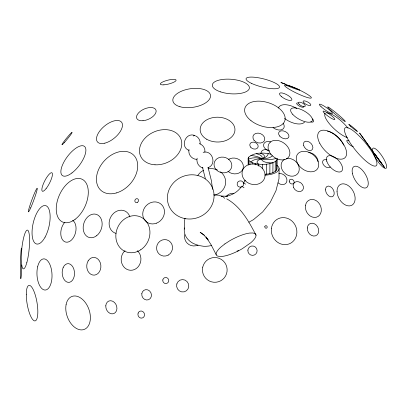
<?xml version="1.0" encoding="UTF-8"?>
<svg xmlns="http://www.w3.org/2000/svg" width="407" height="407" viewBox="0 0 407 407"><rect width="100%" height="100%" fill="white"/><g stroke="black" fill="none" stroke-linecap="round" stroke-linejoin="round"><path stroke-width="0.61" d="M262.535 168.798L262.546 164.423C257.723 164.143 252.014 163.914 248.54 160.093L248.128 158.618L248.702 157.163C254.746 152.091 263.787 152.564 271.067 154.197M266.326 174.237L266.366 164.24C270.009 163.69 274.15 163.11 276.719 160.185L277.182 158.715L277.086 168.6L276.623 170.106C273.769 173.321 269.124 173.957 265.064 174.298M269.866 173.657L269.922 163.67M272.888 172.726L272.965 162.754A9.086 3.531 0.1 0 1 261.752 158.883A15.369 6.019 -0.6 0 0 250.839 155.515M275.198 171.515L275.285 161.569M276.623 170.106L276.719 160.185M276.816 165.318A16.687 6.66 -0.1 0 1 279.105 168.605L278.993 178.719L275.987 190.685L270.243 202.35L262.698 211.92L253.454 219.658L248.881 222.212M211.762 245.396A20.538 16.021 3 0 1 203.5 246.266L198.194 245.406L193.345 243.503A20.08 15.67 3 0 1 184.269 229.1L184.437 221.037L185.104 218.294M189.016 149.562C187.841 154.406 191.885 159.33 196.795 159.386M197.13 158.211C196.072 162.444 198.804 167.028 203.052 168.035M184.269 229.1L184.569 227.951M279.105 168.605L278.586 170.319L276.964 171.927A16.311 6.507 -0.1 0 1 265.003 175.188M243.462 183.471L245.039 180.245M241.183 186.981C237.576 192.048 231.817 195.421 225.682 196.311M193.289 135.989L194.78 135.328M208.038 167.679C217.226 164.433 212.291 149.578 203.159 152.35M262.546 164.423L266.366 164.24M227.655 196.286L221.469 196.067A16.641 8.267 -88.7 0 1 224.669 198.341M213.655 194.887L218.778 195.207L222.354 196.51M194.612 135.429C185.404 132.036 179.843 147.003 188.955 150.371M199.349 143.61C202.854 144.75 205.408 148.367 204.904 152.086M243.294 182.774L245.548 184.132M195.421 135.775C198.519 137.083 200.585 140.491 200.137 143.854M226.775 198.891C240.746 206.69 248.855 221.413 256.008 235.16M241.763 186.172L244.032 187.79M204.299 235.215L200.132 232.265L203.917 235.043L208.135 239.942L206.044 236.95L211.04 244.678L216.153 254.614M208.023 167.282L211.442 180.856L212.561 189.321M202.508 167.282L205.326 178.627M249.923 161.477L249.939 164.581M248.702 157.163L248.713 158.389M248.54 160.093L248.57 165.033M248.128 158.618L248.168 164.779M252.192 162.683L252.198 163.924M255.199 163.619L255.199 164.86M258.735 166.087L258.73 164.214A9.488 3.714 0 0 1 261.752 158.883A17.435 6.68 -0.6 0 0 268.137 153.561M248.331 159.34A8.318 3.251 -0.4 0 1 261.752 158.883A11.121 4.274 -0.1 0 0 275.987 158.384M251.053 162.083A9.982 3.917 -0.2 0 1 261.752 158.883A11.315 4.34 -0.2 0 0 272.369 155.789M260.205 153.21A9.702 3.744 -0.4 0 1 261.752 158.883A11.63 4.508 -0.5 0 0 256.217 153.704M137.418 250.722A11.03 9.87 -85.9 0 1 138.146 266.814A11.03 9.87 -85.9 0 1 123.703 266.758A11.03 9.87 -85.9 0 1 125 250.671M72.68 220.35A11.528 7.336 -76.1 0 1 73.967 236.732A11.528 7.336 -76.1 0 1 62.322 239.494A11.528 7.336 -76.1 0 1 64.861 222.212M116.041 233.399A12.093 10.241 -63.5 0 1 112.398 214.596A12.093 10.241 -63.5 0 1 129.874 216.9M198.011 245.05A9.503 9.356 -26.7 0 1 184.773 234.671M220.487 171.8A14.917 13.512 -2.1 0 1 225.285 185.083A14.917 13.512 -2.1 0 1 214.484 195.172M197.848 175.432A14.917 13.512 -2.1 0 1 203.347 170.431M208.069 168.834A14.917 13.512 -2.1 0 1 217.379 169.953M228.373 159.513A9.203 7.85 14 0 1 240.975 161.055A9.203 7.85 14 0 1 240.679 171.988A9.203 7.85 14 0 1 228.052 171.378M226.2 196.545A8.43 8.155 20.8 0 1 233.867 193.356M261.152 152.472A5.255 4.019 21.8 0 1 264.347 149.72A5.255 4.019 21.8 0 1 269.398 151.124M269.215 150.575A5.688 4.391 21.7 0 1 263.604 144.566A5.688 4.391 21.7 0 1 270.818 142.007M283.124 123.28A7.438 4.869 27.1 0 1 281.995 129.584A7.438 4.869 27.1 0 1 273.046 127.579M278.876 173.728A6.146 4.925 42.5 0 1 285.892 176.928A6.146 4.925 42.5 0 1 285.343 183.72A6.146 4.925 42.5 0 1 278.139 182.855M286.248 158.649A9.87 8.033 42.4 0 1 299.262 169.007A9.87 8.033 42.4 0 1 286.436 174.506A9.87 8.033 42.4 0 1 284.264 159.503M238.609 250.478A1.333 1.302 70.3 0 1 237.088 250.91M308.73 152.635A7.692 5.154 43.8 0 1 318.071 161.721M330.306 166.921A4.828 3.266 42.7 0 1 323.072 164.102A4.828 3.266 42.7 0 1 326.867 159.91M327.452 131.146A14.296 7.168 43.6 0 1 343.64 145.146M347.349 137.627A17.76 5.266 42.4 0 1 331.074 125.697A17.76 5.266 42.4 0 1 325.244 113.451M326.663 112.902A17.76 5.266 42.4 0 1 348.026 128.2M353.296 146.515A4.467 1.292 42 0 1 347.654 142.557A4.467 1.292 42 0 1 349.048 140.919M303.683 106.258A3.994 1.297 27.6 0 1 301.546 107.031A3.994 1.297 27.6 0 1 297.029 104.273A3.994 1.297 27.6 0 1 298.351 103.007M304.563 122.12A14.901 7.474 28.3 0 1 284.529 118.427M278.5 108.074A14.901 7.474 28.3 0 1 296.764 108.491M312.357 118.905A3.663 1.852 27.5 0 1 313.588 121.469A3.663 1.852 27.5 0 1 310.795 121.947M288.965 85.75A14.805 2.035 25.3 0 1 311.004 97.07A14.805 2.035 25.3 0 1 294.368 92.074A14.805 2.035 25.3 0 1 288.329 85.562M21.82 264.972A15.237 0.712 -88.6 0 1 20.625 278.327A15.237 0.712 -88.6 0 1 20.599 258.425A15.237 0.712 -88.6 0 1 21.8 249.776M243.625 183.593C244.286 187.769 237.591 188.573 237.164 184.417C236.498 180.24 243.193 179.436 243.625 183.593M373.54 152.401L359.62 133.084L373.54 152.401M373.85 153.022L381.807 164.067L373.85 153.022M224.888 243.91L220.915 247.054A21.947 6.461 -27.7 0 0 217.262 255.947L219.622 256.517L223.067 256.298A22.461 6.614 -27.7 0 0 242.251 248.728L250.758 242.77A21.942 6.456 -27.7 0 0 255.153 233.689L252.976 232.967L249.603 233.063A22.446 6.604 -27.7 0 0 229.675 240.817L224.888 243.91M285.246 84.152L280.993 82.54L285.246 84.152M374.964 154.151L374.694 153.821L384.559 167.531L374.964 154.151M88.166 260.862A8.868 7.077 88.7 0 0 92.949 275.061A8.868 7.077 88.7 0 0 100.336 262.891A8.868 7.077 88.7 0 0 88.166 260.862M63.156 267.582A9.386 6.161 87 0 0 68.045 282.351A9.386 6.161 87 0 0 73.835 269.103A9.386 6.161 87 0 0 63.156 267.582M156.537 223.163A11.503 10.358 -48.8 0 0 161.203 204.278A11.503 10.358 -48.8 0 0 143.076 211.309A11.503 10.358 -48.8 0 0 156.537 223.163M96.673 235.689A12.108 9.183 -72.1 0 0 98.102 215.201A12.108 9.183 -72.1 0 0 83.196 226.78A12.108 9.183 -72.1 0 0 96.673 235.689M168.167 255.123A8.298 7.947 -72.1 0 0 168.941 240.817A8.298 7.947 -72.1 0 0 156.598 247.583A8.298 7.947 -72.1 0 0 168.167 255.123M254.029 140.247A6.125 4.752 22.9 0 0 264.26 140.883A6.125 4.752 22.9 0 0 258.18 133.109A6.125 4.752 22.9 0 0 254.029 140.247M250.615 147.125A4.335 3.327 23.1 0 0 257.835 147.588A4.335 3.327 23.1 0 0 253.51 142.119A4.335 3.327 23.1 0 0 250.615 147.125M279.64 136.035A5.535 3.587 26.4 0 0 288.588 137.541A5.535 3.587 26.4 0 0 283.13 130.861A5.535 3.587 26.4 0 0 279.64 136.035M289.24 181.517A2.691 2.162 41.4 0 0 293.264 183.74A2.691 2.162 41.4 0 0 292.521 179.573A2.691 2.162 41.4 0 0 289.24 181.517M293.61 187.663A5.606 4.508 40.5 0 0 302.528 190.278A5.606 4.508 40.5 0 0 298.794 181.822A5.606 4.508 40.5 0 0 293.61 187.663M305.454 205.672A9.346 7.596 63.1 0 0 316.31 217.241A9.346 7.596 63.1 0 0 318.299 202.381A9.346 7.596 63.1 0 0 305.454 205.672M307.3 227.976A6.716 5.393 61.3 0 0 315.496 235.836A6.716 5.393 61.3 0 0 316.229 225.061A6.716 5.393 61.3 0 0 307.3 227.976M271.408 228.408A13.736 12.576 64.5 0 0 288.955 243.966A13.736 12.576 64.5 0 0 291.916 221.016A13.736 12.576 64.5 0 0 271.408 228.408M247.883 250.096A4.721 4.609 65.9 0 0 254.365 255.006A4.721 4.609 65.9 0 0 255.209 246.922A4.721 4.609 65.9 0 0 247.883 250.096M264.83 226.724A1.287 1.17 67.1 0 0 266.478 228.154A1.287 1.17 67.1 0 0 266.717 225.992A1.287 1.17 67.1 0 0 264.83 226.724M202.737 267.15A12.398 12.342 66.5 0 0 218.462 281.746A12.398 12.342 66.5 0 0 223.158 260.826A12.398 12.342 66.5 0 0 202.737 267.15M176.826 283.954A6.237 6.054 65.4 0 0 184.168 291.834A6.237 6.054 65.4 0 0 187.052 281.563A6.237 6.054 65.4 0 0 176.826 283.954M162.81 279.975A3.047 2.981 63.2 0 0 166.819 283.384A3.047 2.981 63.2 0 0 167.664 278.21A3.047 2.981 63.2 0 0 162.81 279.975M141.799 293.742A5.271 4.767 66.3 0 0 148.453 299.75A5.271 4.767 66.3 0 0 149.573 290.949A5.271 4.767 66.3 0 0 141.799 293.742M138.136 313.069A3.602 3.276 69.9 0 0 141.722 318.121A3.602 3.276 69.9 0 0 143.819 312.52A3.602 3.276 69.9 0 0 138.136 313.069M105.779 305.845A6.756 5.383 68.3 0 0 113.823 313.583A6.756 5.383 68.3 0 0 114.464 302.457A6.756 5.383 68.3 0 0 105.779 305.845M66.107 304.548A17.593 11.411 69.8 0 0 81.578 329.914A17.593 11.411 69.8 0 0 86.559 304.36A17.593 11.411 69.8 0 0 66.107 304.548M37.622 266.85A15.608 7.514 87.1 0 0 45.192 290.043A15.608 7.514 87.1 0 0 50.631 266.463A15.608 7.514 87.1 0 0 37.622 266.85M303.551 145.238A5.54 3.76 44.6 0 0 311.457 150.239A5.54 3.76 44.6 0 0 309.468 142.14A5.54 3.76 44.6 0 0 303.551 145.238M337.037 191.468A11.864 7.957 60.6 0 0 350.798 205.672A11.864 7.957 60.6 0 0 350.417 187.459A11.864 7.957 60.6 0 0 337.037 191.468M325.524 189.865A5.805 3.821 61.5 0 0 332.209 196.764A5.805 3.821 61.5 0 0 331.888 187.81A5.805 3.821 61.5 0 0 325.524 189.865M352.396 173.311A12.256 5.886 59.1 0 0 365.893 187.902A12.256 5.886 59.1 0 0 362.306 170.141A12.256 5.886 59.1 0 0 352.396 173.311M373.331 153.291A11.986 3.231 56.8 0 0 385.612 168.422A11.986 3.231 56.8 0 0 379.741 152.991A11.986 3.231 56.8 0 0 373.331 153.291M331.644 111.101A11.391 0.789 39.6 0 0 345.263 121.495A11.391 0.789 39.6 0 0 332.565 110.083A11.391 0.789 39.6 0 0 331.644 111.101M350.569 126.277A5.637 0.392 39.5 0 0 357.377 131.476A5.637 0.392 39.5 0 0 351.165 125.895A5.637 0.392 39.5 0 0 350.569 126.277M281.334 96.484A6.95 2.264 28 0 0 291.717 100.107A6.95 2.264 28 0 0 284.005 93.483A6.95 2.264 28 0 0 281.334 96.484M304.044 102.94A4.314 1.425 27.5 0 0 310.638 105.362A4.314 1.425 27.5 0 0 306.186 101.307A4.314 1.425 27.5 0 0 304.044 102.94M287.698 85.877A7.728 0.438 21 0 0 299.547 90.145A7.728 0.438 21 0 0 290.176 86.03A7.728 0.438 21 0 0 287.698 85.877M321.057 106.685A7.987 1.328 35.2 0 0 332.143 113.568A7.987 1.328 35.2 0 0 324.389 106.273A7.987 1.328 35.2 0 0 321.057 106.685M324.649 113.416A7.204 1.226 35.3 0 0 334.635 119.602A7.204 1.226 35.3 0 0 327.62 112.963A7.204 1.226 35.3 0 0 324.649 113.416M346.525 136.579A24.481 6.161 50.6 0 0 374.659 166.117A24.481 6.161 50.6 0 0 360.877 137.714A24.481 6.161 50.6 0 0 346.525 136.579M299.155 104.248A3.821 1.48 28.4 0 0 305.041 106.415A3.821 1.48 28.4 0 0 301.338 102.554A3.821 1.48 28.4 0 0 299.155 104.248M292.786 114.433A12.169 4.828 28.5 0 0 311.599 121.571A12.169 4.828 28.5 0 0 300.249 109.147A12.169 4.828 28.5 0 0 292.786 114.433M251.368 83.308A17.267 4.131 14.3 0 0 279.131 87.785A17.267 4.131 14.3 0 0 257.875 77.686A17.267 4.131 14.3 0 0 251.368 83.308M319.826 143.442A18.3 9.219 45.1 0 0 344.877 157.824A18.3 9.219 45.1 0 0 331.736 132.789A18.3 9.219 45.1 0 0 319.826 143.442M326.836 161.416A10.256 5.271 45.8 0 0 340.567 171.84A10.256 5.271 45.8 0 0 336.111 158.231A10.256 5.271 45.8 0 0 326.836 161.416M220.655 91.901A18.595 7.255 4.6 0 0 249.369 88.233A18.595 7.255 4.6 0 0 222.558 79.446A18.595 7.255 4.6 0 0 220.655 91.901M250.992 120.655A20.935 12.159 17.7 0 0 284.641 121.271A20.935 12.159 17.7 0 0 259.055 101.15A20.935 12.159 17.7 0 0 250.992 120.655M268.768 150.707A11.9 8.603 35.1 0 0 287.434 158.308A11.9 8.603 35.1 0 0 280.744 141.336A11.9 8.603 35.1 0 0 268.768 150.707M297.7 163.594A12.383 8.857 36.9 0 0 317.165 169.276A12.383 8.857 36.9 0 0 307.57 151.831A12.383 8.857 36.9 0 0 297.7 163.594M206.771 139.296A17.409 12.408 0.6 0 0 234.783 131.497A17.409 12.408 0.6 0 0 211.121 118.05A17.409 12.408 0.6 0 0 206.771 139.296M245.207 180.713A11.676 10.119 18.8 0 0 264.611 178.062A11.676 10.119 18.8 0 0 250.854 164.123A11.676 10.119 18.8 0 0 245.207 180.713M216.285 169.78A8.99 7.804 15.2 0 0 231.4 167.974A8.99 7.804 15.2 0 0 221.128 157.143A8.99 7.804 15.2 0 0 216.285 169.78M179.919 106.715A19.012 9.386 -8.3 0 0 210.327 97.385A19.012 9.386 -8.3 0 0 184.788 89.978A19.012 9.386 -8.3 0 0 179.919 106.715M163.909 84.834A8.165 1.969 -14.2 0 0 176.119 80.337A8.165 1.969 -14.2 0 0 164.56 81.176A8.165 1.969 -14.2 0 0 163.909 84.834M143.015 120.721A10.47 5.556 -24 0 0 155.988 110.16A10.47 5.556 -24 0 0 139.957 111.564A10.47 5.556 -24 0 0 143.015 120.721M155.006 164.794A21.927 16.651 -23.6 0 0 181.09 139.448A21.927 16.651 -23.6 0 0 145.737 137.439A21.927 16.651 -23.6 0 0 155.006 164.794M184.758 218.554A23.575 21.881 -21.6 0 0 213.253 190.023A23.575 21.881 -21.6 0 0 174.145 182.148A23.575 21.881 -21.6 0 0 184.758 218.554M104.843 143.162A15.563 7.758 -39.4 0 0 122.324 123.779A15.563 7.758 -39.4 0 0 101.307 129.131A15.563 7.758 -39.4 0 0 104.843 143.162M116.565 192.887A24.038 17.328 -47.6 0 0 135.2 157.021A24.038 17.328 -47.6 0 0 99.445 167.76A24.038 17.328 -47.6 0 0 116.565 192.887M140.771 249.771A18.91 16.651 -65.5 0 0 142.053 217.699A18.91 16.651 -65.5 0 0 115.842 235.2A18.91 16.651 -65.5 0 0 140.771 249.771M137.495 202.304A2.03 1.781 -61.6 0 0 137.688 198.886A2.03 1.781 -61.6 0 0 134.839 200.748A2.03 1.781 -61.6 0 0 137.495 202.304M46.088 188.634A10.384 2.656 -62.8 0 0 52.162 173.016A10.384 2.656 -62.8 0 0 43.173 184.34A10.384 2.656 -62.8 0 0 46.088 188.634M71.932 172.95A18.29 7.407 -52.9 0 0 84.875 146.795A18.29 7.407 -52.9 0 0 63.344 163.11A18.29 7.407 -52.9 0 0 71.932 172.95M75.107 219.327A23.504 14.016 -65.6 0 0 84.514 180.957A23.504 14.016 -65.6 0 0 57.173 201.511A23.504 14.016 -65.6 0 0 75.107 219.327M45.111 237.072A19.719 8.079 -76.9 0 0 46.118 205.784A19.719 8.079 -76.9 0 0 32.061 231.568A19.719 8.079 -76.9 0 0 45.111 237.072M64.306 142.603A8.008 0.59 -50.8 0 0 72.125 132.402A8.008 0.59 -50.8 0 0 64.723 140.486A8.008 0.59 -50.8 0 0 64.306 142.603M30.713 207.824A12.586 0.946 -69.7 0 0 37.266 188.436A12.586 0.946 -69.7 0 0 30.479 203.8A12.586 0.946 -69.7 0 0 30.713 207.824M26.821 262.642A19.475 3.683 -84.1 0 0 28.129 230.596A19.475 3.683 -84.1 0 0 21.306 255.25A19.475 3.683 -84.1 0 0 26.821 262.642M26.287 294.241A18.02 4.981 80.3 0 0 34.839 320.925A18.02 4.981 80.3 0 0 35.033 294.256A18.02 4.981 80.3 0 0 26.287 294.241"/></g></svg>
